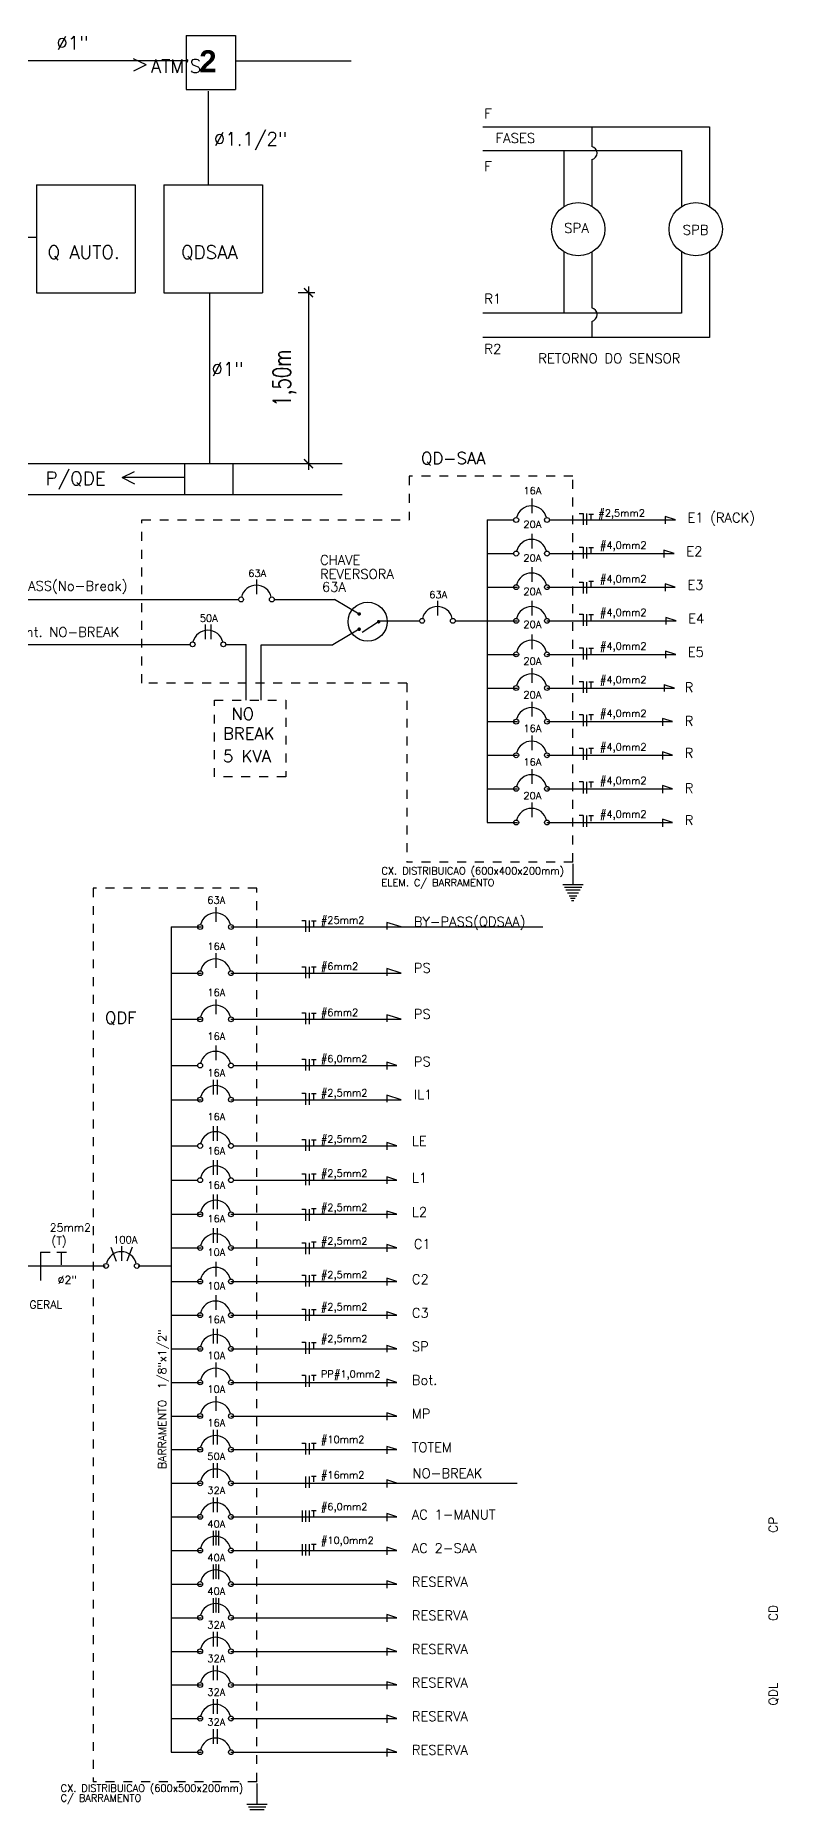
# Model space of a CAD drawing. Extents: x 16 to 124, y 36 to 90.
# Drawn here: x 29.9 to 38.24, y 68.25 to 88.2 of the extents above; entities that cross this region are included whole.
import ezdxf
from ezdxf.enums import TextEntityAlignment as Align

# ---------------------------------------------------------------- set-up
doc = ezdxf.new("R2010")
doc.units = 0
doc.header["$LTSCALE"] = 0.02
doc.header["$PDMODE"] = 2
doc.linetypes.add('HIDDEN', pattern=[0.375, 0.25, -0.125])
doc.linetypes.add('HIDDEN2', pattern=[0.1875, 0.125, -0.0625])
doc.layers.get('0').update_dxf_attribs({"linetype": 'CONTINUOUS'})
doc.layers.get('DEFPOINTS').update_dxf_attribs({"linetype": 'CONTINUOUS'})
for name, color, linetype in [('25FIACAO', 1, 'CONTINUOUS'), ('30-LUMINARIA', 5, 'CONTINUOUS'), ('3PLANO', 5, 'CONTINUOUS'), ('42-TEXTO', 1, 'CONTINUOUS'), ('AF-DADOS', 1, 'CONTINUOUS'), ('ARQUITETURA20', 1, 'CONTINUOUS'), ('CANALETA_NOVA', 2, 'CONTINUOUS'), ('DETALHES_CTR50', 2, 'CONTINUOUS'), ('ELETRICO35', 5, 'CONTINUOUS'), ('ELETRODUTO60', 2, 'CONTINUOUS'), ('ESQUADRIA-F', 6, 'CONTINUOUS'), ('MARGEM80', 6, 'CONTINUOUS'), ('TEXTO', 7, 'CONTINUOUS'), ('TEXTO_05', 2, 'CONTINUOUS'), ('TRACO', 1, 'HIDDEN')]:
    doc.layers.add(name, color=color, linetype=linetype)
doc.styles.add('COTAS', font='romans.shx', dxfattribs={"width": 0.75})
doc.styles.add('ROMANS', font='simplex.shx')
doc.styles.add('SANSSERIFBOLD', font='sasb____.pfb', dxfattribs={"height": 0.5})
doc.dimstyles.new('COTAS_50', dxfattribs={"dimscale": 50, "dimtxt": 0.002, "dimasz": 0.001, "dimexe": 0.0007, "dimexo": 0.004, "dimgap": 0.0015, "dimtad": 1, "dimzin": 0, "dimdsep": 46, "dimtxsty": 'COTAS', "dimblk1": 'ARCHTICK', "dimblk2": 'ARCHTICK', "dimsah": 1, "dimcen": 0.003, "dimdle": 0.0007, "dimaunit": 1, "dimadec": 0, "dimazin": 0, "dimtfac": 1, "dimtdec": 0, "dimtix": 1, "dimtmove": 0, "dimatfit": 3, "dimldrblk": 'ARCHTICK', "dimfxl": 1, "dimtolj": 1, "dimtzin": 0, "dimarcsym": 0})

# ---------------------------------------------------------------- blocks, each defined once
blk = doc.blocks.new('_ARCHTICK')
at = {"color": 0, "linetype": 'ByBlock', "const_width": 0.15}
blk.add_lwpolyline([(-0.5, -0.5), (0.5, 0.5)], dxfattribs=at)
blk = doc.blocks.new('*D39')
at = {"color": 0, "linetype": 'ByBlock'}
for p, q in [((30.521, 85.258), (30.709, 85.258)), ((30.639, 85.328), (30.639, 83.265)), ((30.615, 83.335), (30.569, 83.335))]:
    blk.add_line(p, q, dxfattribs=at)
at = {"layer": 'DEFPOINTS', "color": 0, "linetype": 'ByBlock'}
for p in [(30.121, 85.258), (30.639, 83.335), (31.015, 83.335)]:
    blk.add_point(p, dxfattribs=at)
at = {"color": 0, "linetype": 'ByBlock', "xscale": 0.1, "yscale": 0.1, "zscale": 0.1}
for p, rotation in [((30.639, 85.258), 90), ((30.639, 83.335), 270)]:
    blk.add_blockref('_ARCHTICK', p, dxfattribs=dict(at, rotation=rotation))
at = {"color": 0, "linetype": 'ByBlock', "insert": (30.37, 84.297), "char_height": 0.2, "attachment_point": 5, "rotation": 90, "style": 'COTAS'}
blk.add_mtext('\\A1;1,50m', dxfattribs=at)

msp = doc.modelspace()

# ---------------------------------------------------------------- linework, layer by layer
at = {"layer": '25FIACAO', "ltscale": 0.8}
for p, q in [((35.47164, 82.99309), (35.47164, 82.82826)), ((36.00555, 82.82399), (36.04829, 82.82399)), ((36.04829, 82.82399), (36.04829, 82.69591)), ((36.08865, 82.82399), (36.08865, 82.69591)), ((36.11477, 82.81715), (36.167, 82.81715)), ((36.13614, 82.81715), (36.13614, 82.75311)), ((35.47164, 82.59714), (35.47164, 82.4323)), ((36.00555, 82.44617), (36.04829, 82.44617)), ((36.04829, 82.44617), (36.04829, 82.31809)), ((36.08865, 82.44617), (36.08865, 82.31809)), ((36.11477, 82.44331), (36.167, 82.44331)), ((36.13614, 82.44331), (36.13614, 82.37926)), ((35.47164, 82.21914), (35.47164, 82.0543)), ((32.37985, 82.08126), (32.37985, 81.91643)), ((36.00555, 82.05193), (36.04829, 82.05193)), ((36.04829, 82.05193), (36.04829, 81.92385)), ((36.08865, 82.05193), (36.08865, 81.92385)), ((36.11477, 82.06279), (36.167, 82.06279)), ((36.13614, 82.06279), (36.13614, 81.99875)), ((34.41357, 81.84138), (34.41357, 81.67655)), ((35.47164, 81.84114), (35.47164, 81.6763)), ((36.00555, 81.69054), (36.04829, 81.69054)), ((36.04829, 81.69054), (36.04829, 81.56246)), ((36.08865, 81.69054), (36.08865, 81.56246)), ((36.11477, 81.68894), (36.167, 81.68894)), ((36.13614, 81.68894), (36.13614, 81.6249)), ((31.80279, 81.57637), (31.80279, 81.41153)), ((31.86771, 81.57637), (31.86771, 81.41153)), ((35.47164, 81.46314), (35.47164, 81.2983)), ((36.00555, 81.31254), (36.04829, 81.31254)), ((36.04829, 81.31254), (36.04829, 81.18446)), ((36.08865, 81.31254), (36.08865, 81.18446)), ((36.11477, 81.31094), (36.167, 81.31094)), ((36.13614, 81.31094), (36.13614, 81.2469)), ((35.47164, 81.08514), (35.47164, 80.9203)), ((36.00555, 80.93454), (36.04829, 80.93454)), ((36.04829, 80.93454), (36.04829, 80.80646)), ((36.08865, 80.93454), (36.08865, 80.80646)), ((36.11477, 80.93294), (36.167, 80.93294)), ((36.13614, 80.93294), (36.13614, 80.8689)), ((35.47164, 80.70714), (35.47164, 80.5423)), ((36.00555, 80.56539), (36.04829, 80.56539)), ((36.04829, 80.56157), (36.04829, 80.43349)), ((36.08865, 80.56157), (36.08865, 80.43349)), ((36.11477, 80.5638), (36.167, 80.5638)), ((36.13614, 80.5638), (36.13614, 80.49976)), ((35.47164, 80.32914), (35.47164, 80.1643)), ((36.00555, 80.18739), (36.04829, 80.18739)), ((36.04829, 80.18357), (36.04829, 80.05549)), ((36.08865, 80.18357), (36.08865, 80.05549)), ((36.11477, 80.1858), (36.167, 80.1858)), ((36.13614, 80.1858), (36.13614, 80.12176)), ((35.47164, 79.95114), (35.47164, 79.7863)), ((36.00555, 79.80939), (36.04829, 79.80939)), ((36.04829, 79.80557), (36.04829, 79.67749)), ((36.08865, 79.80557), (36.08865, 79.67749)), ((36.11477, 79.8078), (36.167, 79.8078)), ((36.13614, 79.8078), (36.13614, 79.74376)), ((35.47164, 79.57314), (35.47164, 79.4083)), ((36.00555, 79.43139), (36.04829, 79.43139)), ((36.04829, 79.42757), (36.04829, 79.29949)), ((36.08865, 79.42757), (36.08865, 79.29949)), ((36.11477, 79.4298), (36.167, 79.4298)), ((36.13614, 79.4298), (36.13614, 79.36576)), ((35.93403, 78.88439), (35.93403, 78.65101)), ((35.82249, 78.65178), (36.05137, 78.65178)), ((35.83867, 78.62208), (36.03388, 78.62208)), ((31.92082, 78.39861), (31.92082, 78.23377)), ((35.85565, 78.5909), (36.01553, 78.5909)), ((35.87344, 78.55824), (35.99629, 78.55824)), ((35.89123, 78.52557), (35.97706, 78.52557)), ((35.90659, 78.49736), (35.96045, 78.49736)), ((35.92034, 78.47212), (35.94559, 78.47212)), ((32.88826, 78.24764), (32.931, 78.24764)), ((32.931, 78.24764), (32.931, 78.11956)), ((32.97136, 78.24764), (32.97136, 78.11956)), ((32.99748, 78.24477), (33.04971, 78.24477)), ((33.01885, 78.24477), (33.01885, 78.18073)), ((31.92082, 77.87928), (31.92082, 77.71445)), ((32.88826, 77.72832), (32.931, 77.72832)), ((32.931, 77.72832), (32.931, 77.60023)), ((32.97136, 77.72832), (32.97136, 77.60023)), ((32.99748, 77.72545), (33.04971, 77.72545)), ((33.01885, 77.72545), (33.01885, 77.66141)), ((31.92082, 77.35996), (31.92082, 77.19512)), ((32.88826, 77.20899), (32.931, 77.20899)), ((32.931, 77.20899), (32.931, 77.08091)), ((32.97136, 77.20899), (32.97136, 77.08091)), ((32.99748, 77.20612), (33.04971, 77.20612)), ((33.01885, 77.20612), (33.01885, 77.14208)), ((31.92082, 76.84063), (31.92082, 76.6758)), ((32.88826, 76.68967), (32.931, 76.68967)), ((32.931, 76.68967), (32.931, 76.56158)), ((32.97136, 76.68967), (32.97136, 76.56158)), ((32.99748, 76.6868), (33.04971, 76.6868)), ((33.01885, 76.6868), (33.01885, 76.62276)), ((31.89264, 76.45606), (31.89264, 76.29123)), ((31.93773, 76.45606), (31.93773, 76.29123)), ((32.88826, 76.3051), (32.931, 76.3051)), ((32.931, 76.3051), (32.931, 76.17701)), ((32.97136, 76.3051), (32.97136, 76.17701)), ((32.99748, 76.30223), (33.04971, 76.30223)), ((33.01885, 76.30223), (33.01885, 76.23819)), ((31.89264, 75.93674), (31.89264, 75.7719)), ((31.93773, 75.93674), (31.93773, 75.7719)), ((32.88826, 75.78577), (32.931, 75.78577)), ((32.931, 75.78577), (32.931, 75.65769)), ((32.97136, 75.78577), (32.97136, 75.65769)), ((32.99748, 75.7829), (33.04971, 75.7829)), ((33.01885, 75.7829), (33.01885, 75.71886)), ((31.89264, 75.55217), (31.89264, 75.38734)), ((31.93773, 75.55217), (31.93773, 75.38734)), ((32.88826, 75.4012), (32.931, 75.4012)), ((32.931, 75.4012), (32.931, 75.27312)), ((32.97136, 75.4012), (32.97136, 75.27312)), ((32.99748, 75.39834), (33.04971, 75.39834)), ((33.01885, 75.39834), (33.01885, 75.3343)), ((31.89264, 75.1676), (31.89264, 75.00277)), ((31.93773, 75.1676), (31.93773, 75.00277)), ((32.99748, 75.01125), (33.04971, 75.01125)), ((33.01885, 75.01125), (33.01885, 74.94721)), ((32.88826, 75.00039), (32.931, 75.00039)), ((32.931, 75.00039), (32.931, 74.87231)), ((32.97136, 75.00039), (32.97136, 74.87231)), ((31.89264, 74.7896), (31.89264, 74.62477)), ((31.93773, 74.7896), (31.93773, 74.62477)), ((32.88826, 74.62239), (32.931, 74.62239)), ((32.931, 74.62239), (32.931, 74.49431)), ((32.97136, 74.62239), (32.97136, 74.49431)), ((32.99748, 74.63325), (33.04971, 74.63325)), ((33.01885, 74.63325), (33.01885, 74.56921)), ((29.95398, 74.51997), (29.95398, 74.19976)), ((29.95398, 74.51997), (30.06082, 74.51997)), ((30.13614, 74.51997), (30.24298, 74.51997)), ((30.18413, 74.51997), (30.18413, 74.37747)), ((30.74311, 74.573), (30.80192, 74.41901)), ((30.86276, 74.5873), (30.86276, 74.42246)), ((30.98241, 74.573), (30.92359, 74.41901)), ((31.92082, 74.4116), (31.92082, 74.24677)), ((32.88826, 74.261), (32.931, 74.261)), ((32.931, 74.261), (32.931, 74.13292)), ((32.97136, 74.261), (32.97136, 74.13292)), ((32.99748, 74.25941), (33.04971, 74.25941)), ((33.01885, 74.25941), (33.01885, 74.19537)), ((31.92082, 74.0336), (31.92082, 73.86877)), ((32.88826, 73.87594), (32.931, 73.87594)), ((32.931, 73.87594), (32.931, 73.74786)), ((32.97136, 73.87594), (32.97136, 73.74786)), ((32.99748, 73.87434), (33.04971, 73.87434)), ((33.01885, 73.87434), (33.01885, 73.8103)), ((31.89264, 73.6556), (31.89264, 73.49077)), ((31.93773, 73.6556), (31.93773, 73.49077)), ((32.88826, 73.505), (32.931, 73.505)), ((32.931, 73.505), (32.931, 73.37692)), ((32.97136, 73.505), (32.97136, 73.37692)), ((32.99748, 73.50341), (33.04971, 73.50341)), ((33.01885, 73.50341), (33.01885, 73.43937)), ((31.92082, 73.2776), (31.92082, 73.11277)), ((32.88826, 73.13586), (32.931, 73.13586)), ((32.931, 73.13204), (32.931, 73.00395)), ((32.97136, 73.13204), (32.97136, 73.00395)), ((32.99748, 73.13426), (33.04971, 73.13426)), ((33.01885, 73.13426), (33.01885, 73.07022)), ((31.92082, 72.8996), (31.92082, 72.73477)), ((31.89264, 72.5216), (31.89264, 72.35677)), ((31.93773, 72.5216), (31.93773, 72.35677)), ((32.88826, 72.371), (32.931, 72.371)), ((32.931, 72.371), (32.931, 72.24292)), ((32.97136, 72.371), (32.97136, 72.24292)), ((32.99748, 72.36941), (33.04971, 72.36941)), ((33.01885, 72.36941), (33.01885, 72.30537)), ((31.89264, 72.14607), (31.89264, 71.98123)), ((31.93773, 72.14607), (31.93773, 71.98123)), ((32.931, 71.99804), (32.931, 71.86995)), ((32.97136, 71.99804), (32.97136, 71.86995)), ((32.99748, 72.00026), (33.04971, 72.00026)), ((33.01885, 72.00026), (33.01885, 71.93622)), ((31.89264, 71.76154), (31.89264, 71.59671)), ((31.93773, 71.76154), (31.93773, 71.59671)), ((32.89064, 71.615), (32.89064, 71.48692)), ((32.931, 71.615), (32.931, 71.48692)), ((32.97136, 71.615), (32.97136, 71.48692)), ((32.99748, 71.61341), (33.04971, 71.61341)), ((33.01885, 71.61341), (33.01885, 71.54937)), ((31.89264, 71.38354), (31.89264, 71.21871)), ((31.92082, 71.3876), (31.92082, 71.22277)), ((31.95123, 71.38354), (31.95123, 71.21871)), ((32.89064, 71.237), (32.89064, 71.10892)), ((32.931, 71.237), (32.931, 71.10892)), ((32.97136, 71.237), (32.97136, 71.10892)), ((32.99748, 71.23541), (33.04971, 71.23541)), ((33.01885, 71.23541), (33.01885, 71.17137)), ((31.89264, 71.00554), (31.89264, 70.84071)), ((31.92082, 71.0096), (31.92082, 70.84477)), ((31.95123, 71.00554), (31.95123, 70.84071)), ((31.89264, 70.62754), (31.89264, 70.46271)), ((31.92082, 70.6316), (31.92082, 70.46677)), ((31.95123, 70.62754), (31.95123, 70.46271)), ((31.89264, 70.24954), (31.89264, 70.08471)), ((31.93773, 70.24954), (31.93773, 70.08471)), ((31.89264, 69.87154), (31.89264, 69.70671)), ((31.93773, 69.87154), (31.93773, 69.70671)), ((31.89264, 69.49354), (31.89264, 69.32871)), ((31.93773, 69.49354), (31.93773, 69.32871)), ((31.89264, 69.15659), (31.89264, 68.99175)), ((31.93773, 69.15659), (31.93773, 68.99175)), ((32.38322, 68.54517), (32.38322, 68.31179)), ((32.27168, 68.31256), (32.50055, 68.31256)), ((32.28785, 68.28287), (32.48307, 68.28287)), ((32.30483, 68.25169), (32.46471, 68.25169))]:
    msp.add_line(p, q, dxfattribs=at)
for centre in [(35.29768, 82.75184), (35.64334, 82.75184), (35.29768, 82.37384), (35.64334, 82.37384), (35.29768, 81.99584), (35.64334, 81.99584), (32.20589, 81.85796), (32.55155, 81.85796), (34.23961, 81.61808), (34.58527, 81.61808), (35.29768, 81.61784), (35.64334, 81.61784), (31.66129, 81.35307), (32.00695, 81.35307), (35.29768, 81.23984), (35.64334, 81.23984), (35.29768, 80.86184), (35.64334, 80.86184), (35.29768, 80.48384), (35.64334, 80.48384), (35.29768, 80.10584), (35.64334, 80.10584), (35.29768, 79.72784), (35.64334, 79.72784), (35.29768, 79.34984), (35.64334, 79.34984), (31.74686, 78.17531), (32.09252, 78.17531), (31.74686, 77.65598), (32.09252, 77.65598), (31.74686, 77.13666), (32.09252, 77.13666), (31.74686, 76.61733), (32.09252, 76.61733), (31.74686, 76.23276), (32.09252, 76.23276), (31.74686, 75.71344), (32.09252, 75.71344), (31.74686, 75.32887), (32.09252, 75.32887), (31.74686, 74.9443), (32.09252, 74.9443), (31.74686, 74.5663), (32.09252, 74.5663), (30.6888, 74.364), (31.03446, 74.364), (31.74686, 74.1883), (32.09252, 74.1883), (31.74686, 73.8103), (32.09252, 73.8103), (31.74686, 73.4323), (32.09252, 73.4323), (31.74686, 73.0543), (32.09252, 73.0543), (31.74686, 72.6763), (32.09252, 72.6763), (31.74686, 72.2983), (32.09252, 72.2983), (31.74686, 71.9203), (32.09252, 71.9203), (31.74686, 71.5423), (32.09252, 71.5423), (31.74686, 71.1643), (32.09252, 71.1643), (31.74686, 70.7863), (32.09252, 70.7863), (31.74686, 70.4083), (32.09252, 70.4083), (31.74686, 70.0303), (32.09252, 70.0303), (31.74686, 69.6523), (32.09252, 69.6523), (31.74686, 69.2743), (32.09252, 69.2743), (31.74686, 68.8963), (32.09252, 68.8963)]:
    msp.add_circle(centre, 0.02744, dxfattribs=at)
for centre in [(35.46947, 82.7386), (35.46947, 82.3606), (32.37768, 81.84472), (35.46947, 81.9826), (34.4114, 81.60484), (35.46947, 81.6046), (31.83308, 81.33983), (35.46947, 81.2266), (35.46947, 80.8486), (35.46947, 80.4706), (35.46947, 80.0926), (35.46947, 79.7146), (35.46947, 79.3366), (31.91865, 78.16207), (31.91865, 77.64274), (31.91865, 77.12342), (31.91865, 76.60409), (31.91865, 76.21952), (31.91865, 75.7002), (31.91865, 75.31563), (31.91865, 74.93106), (31.91865, 74.55306), (30.86059, 74.35076), (31.91865, 74.17506), (31.91865, 73.79706), (31.91865, 73.41906), (31.91865, 73.04106), (31.91865, 72.66306), (31.91865, 72.28506), (31.91865, 71.90706), (31.91865, 71.52906), (31.91865, 71.15106), (31.91865, 70.77306), (31.91865, 70.39506), (31.91865, 70.01706), (31.91865, 69.63906), (31.91865, 69.26106), (31.91865, 68.88306)]:
    msp.add_arc(centre, 0.1723, 13.407267, 166.459361, dxfattribs=at)
at = {"layer": '30-LUMINARIA'}
for centre in [(35.9941, 86.02166), (37.31448, 86.02166)]:
    msp.add_circle(centre, 0.3, dxfattribs=at)
at = {"layer": '3PLANO'}
for p, q in [((31.59014, 88.19919), (31.59014, 87.59279)), ((31.59014, 88.19919), (32.14416, 88.19919)), ((32.14416, 88.19919), (32.14416, 87.59279)), ((31.59014, 87.59279), (32.14416, 87.59279)), ((29.907, 86.52004), (29.907, 85.30724)), ((29.907, 86.52004), (31.01502, 86.52004)), ((31.01502, 86.52004), (31.01502, 85.30724)), ((31.33752, 86.52004), (31.33752, 85.30724)), ((31.33752, 86.52004), (32.44555, 86.52004)), ((32.44555, 86.52004), (32.44555, 85.30724)), ((29.907, 85.30724), (31.01502, 85.30724)), ((31.33752, 85.30724), (32.44555, 85.30724))]:
    msp.add_line(p, q, dxfattribs=at)
at = {"layer": 'AF-DADOS'}
msp.add_line((33.75142, 81.60695), (33.56845, 81.48515), dxfattribs=at)
at = {"layer": 'AF-DADOS', "const_width": 0.02}
for points in [[(33.52295, 81.69456, 1), (33.54295, 81.69456, 1)], [(33.74142, 81.60695, 1), (33.76142, 81.60695, 1)], [(33.52295, 81.52331, 1), (33.54295, 81.52331, 1)]]:
    msp.add_lwpolyline(points, format="xyb", close=True, dxfattribs=at)
at = {"layer": 'AF-DADOS'}
msp.add_circle((33.62855, 81.6077), 0.22, dxfattribs=at)
at = {"layer": 'CANALETA_NOVA'}
msp.add_line((30.67897, 74.36155), (28.76405, 74.36155), dxfattribs=at)
at = {"layer": 'ELETRODUTO60', "ltscale": 0.8}
for p, q in [((36.97119, 82.78881), (36.97119, 82.70856)), ((37.08698, 82.75184), (36.97119, 82.78881)), ((34.97245, 82.75184), (35.27024, 82.75184)), ((35.67077, 82.75184), (37.08698, 82.75184)), ((36.9581, 82.41081), (36.9581, 82.33056)), ((37.07389, 82.37384), (36.9581, 82.41081)), ((34.97245, 82.37384), (35.27024, 82.37384)), ((35.67077, 82.37384), (37.07389, 82.37384)), ((34.97245, 81.99584), (35.31042, 81.99584)), ((35.64125, 81.99584), (37.08535, 81.99584)), ((36.96956, 82.03281), (36.96956, 81.95256)), ((37.08535, 81.99584), (36.96956, 82.03281)), ((29.33618, 81.85796), (32.17898, 81.85796)), ((32.57898, 81.85796), (33.254, 81.85796)), ((33.53295, 81.6921), (33.254, 81.85796)), ((33.76142, 81.61808), (34.09479, 81.61808)), ((34.09479, 81.61808), (34.21218, 81.61808)), ((34.61271, 81.61808), (34.97245, 81.61808)), ((34.97245, 81.61784), (35.31042, 81.61784)), ((35.64125, 81.61784), (37.09559, 81.61784)), ((36.9798, 81.65481), (36.9798, 81.57456)), ((37.09559, 81.61784), (36.9798, 81.65481)), ((33.53295, 81.52331), (33.2373, 81.34751)), ((29.30579, 81.35307), (31.63386, 81.35307)), ((32.03439, 81.35307), (32.26227, 81.35307)), ((32.26227, 80.72457), (32.26227, 81.35307)), ((32.43008, 80.72457), (32.43008, 81.34751)), ((32.43008, 81.34751), (33.2373, 81.34751)), ((34.97245, 81.23984), (35.31042, 81.23984)), ((35.64125, 81.23984), (37.08996, 81.23984)), ((36.97417, 81.27681), (36.97417, 81.19656)), ((37.08996, 81.23984), (36.97417, 81.27681)), ((34.97245, 80.86184), (35.31042, 80.86184)), ((35.64125, 80.86184), (37.07732, 80.86184)), ((36.96153, 80.90263), (36.96153, 80.82238)), ((37.07732, 80.86184), (36.96153, 80.89881)), ((34.97245, 80.48384), (35.31042, 80.48384)), ((35.64125, 80.48384), (37.05542, 80.48384)), ((37.05542, 80.48384), (36.93963, 80.52081)), ((36.93963, 80.51699), (36.93963, 80.43674)), ((34.97245, 80.10584), (35.31042, 80.10584)), ((35.64125, 80.10584), (37.05542, 80.10584)), ((37.05542, 80.10584), (36.93963, 80.14281)), ((36.93963, 80.13899), (36.93963, 80.05874)), ((34.97245, 79.72784), (35.31042, 79.72784)), ((35.64125, 79.72784), (37.05542, 79.72784)), ((37.05542, 79.72784), (36.93963, 79.76481)), ((36.93963, 79.76099), (36.93963, 79.68074)), ((34.97245, 79.34984), (35.31042, 79.34984)), ((35.64125, 79.34984), (37.05542, 79.34984)), ((37.05542, 79.34984), (36.93963, 79.38681)), ((36.93963, 79.38299), (36.93963, 79.30274)), ((33.84217, 78.22674), (33.84217, 78.14649)), ((34.00325, 78.17531), (33.84217, 78.22674)), ((31.42164, 78.17531), (31.75961, 78.17531)), ((32.09044, 78.17531), (35.59642, 78.17531)), ((31.42164, 77.65598), (31.75961, 77.65598)), ((32.09044, 77.65598), (34.00325, 77.65598)), ((34.00325, 77.65598), (33.84217, 77.70741)), ((33.84217, 77.70741), (33.84217, 77.62716)), ((31.42164, 77.13666), (31.75961, 77.13666)), ((32.09044, 77.13666), (34.00325, 77.13666)), ((33.84217, 77.18809), (33.84217, 77.10784)), ((34.00325, 77.13666), (33.84217, 77.18809)), ((31.42164, 76.61733), (31.71943, 76.61733)), ((32.11996, 76.61733), (33.95796, 76.61733)), ((33.84217, 76.6543), (33.84217, 76.57405)), ((33.95796, 76.61733), (33.84217, 76.6543)), ((31.42164, 76.23276), (31.75961, 76.23276)), ((32.09044, 76.23276), (34.00325, 76.23276)), ((34.00325, 76.23276), (33.84217, 76.2842)), ((33.84217, 76.2842), (33.84217, 76.20395)), ((31.42164, 75.71344), (31.71943, 75.71344)), ((32.11996, 75.71344), (33.95796, 75.71344)), ((33.95796, 75.71344), (33.84217, 75.75041)), ((33.84217, 75.75041), (33.84217, 75.67016)), ((31.42164, 75.32887), (31.71943, 75.32887)), ((32.11996, 75.32887), (33.95796, 75.32887)), ((33.95796, 75.32887), (33.84217, 75.36584)), ((33.84217, 75.36584), (33.84217, 75.28559)), ((31.42164, 74.9443), (31.75961, 74.9443)), ((32.09044, 74.9443), (33.95796, 74.9443)), ((33.95796, 74.9443), (33.84217, 74.98127)), ((33.84217, 74.98127), (33.84217, 74.90102)), ((31.42164, 74.5663), (31.75961, 74.5663)), ((32.09044, 74.5663), (33.95796, 74.5663)), ((33.95796, 74.5663), (33.84217, 74.60327)), ((33.84217, 74.60327), (33.84217, 74.52302)), ((31.05021, 74.364), (31.42164, 74.364)), ((33.95796, 74.1883), (33.84217, 74.22527)), ((33.84217, 74.22527), (33.84217, 74.14502)), ((31.42164, 74.1883), (31.75961, 74.1883)), ((32.09044, 74.1883), (33.95796, 74.1883)), ((31.42164, 73.8103), (31.75961, 73.8103)), ((32.09044, 73.8103), (33.95796, 73.8103)), ((33.84217, 73.85109), (33.84217, 73.77084)), ((33.95796, 73.8103), (33.84217, 73.84727)), ((31.42164, 73.4323), (31.75961, 73.4323)), ((32.09044, 73.4323), (33.95796, 73.4323)), ((33.84217, 73.47309), (33.84217, 73.39284)), ((33.95796, 73.4323), (33.84217, 73.46927)), ((31.42164, 73.0543), (31.75961, 73.0543)), ((32.09044, 73.0543), (33.95796, 73.0543)), ((33.95796, 73.0543), (33.84217, 73.09127)), ((33.84217, 73.08745), (33.84217, 73.00721)), ((31.42164, 72.6763), (31.75961, 72.6763)), ((32.09044, 72.6763), (33.95796, 72.6763)), ((33.95796, 72.6763), (33.84217, 72.71327)), ((33.84217, 72.70945), (33.84217, 72.62921)), ((31.42164, 72.2983), (31.75961, 72.2983)), ((32.09044, 72.2983), (33.95796, 72.2983)), ((33.95796, 72.2983), (33.84217, 72.33527)), ((33.84217, 72.33145), (33.84217, 72.25121)), ((31.42164, 71.9203), (31.75961, 71.9203)), ((32.09044, 71.9203), (35.30729, 71.9203)), ((33.95796, 71.9203), (33.84217, 71.95727)), ((33.84217, 71.95345), (33.84217, 71.87321)), ((31.42164, 71.5423), (31.75961, 71.5423)), ((32.09044, 71.5423), (33.95796, 71.5423)), ((33.95796, 71.5423), (33.84217, 71.57927)), ((33.84217, 71.57545), (33.84217, 71.49521)), ((31.42164, 71.1643), (31.75961, 71.1643)), ((32.09044, 71.1643), (33.95796, 71.1643)), ((33.95796, 71.1643), (33.84217, 71.20127)), ((33.84217, 71.19745), (33.84217, 71.11721)), ((33.95796, 70.7863), (33.84217, 70.82327)), ((33.84217, 70.81945), (33.84217, 70.73921)), ((31.42164, 70.7863), (31.75961, 70.7863)), ((32.09044, 70.7863), (33.95796, 70.7863)), ((33.95796, 70.4083), (33.84217, 70.44527)), ((33.84217, 70.44145), (33.84217, 70.36121)), ((31.42164, 70.4083), (31.75961, 70.4083)), ((32.09044, 70.4083), (33.95796, 70.4083)), ((31.42164, 70.0303), (31.75961, 70.0303)), ((32.09044, 70.0303), (33.95796, 70.0303)), ((33.95796, 70.0303), (33.84217, 70.06727)), ((33.84217, 70.06345), (33.84217, 69.98321)), ((31.42164, 69.6523), (31.75961, 69.6523)), ((32.09044, 69.6523), (33.95796, 69.6523)), ((33.95796, 69.6523), (33.84217, 69.68927)), ((33.84217, 69.68545), (33.84217, 69.60521)), ((31.42164, 69.2743), (31.75961, 69.2743)), ((32.09044, 69.2743), (33.95796, 69.2743)), ((33.95796, 69.2743), (33.84217, 69.31127)), ((33.84217, 69.30745), (33.84217, 69.22721)), ((31.42164, 68.8963), (31.75961, 68.8963)), ((32.09044, 68.8963), (33.95796, 68.8963)), ((33.95796, 68.8963), (33.84217, 68.93327)), ((33.84217, 68.92945), (33.84217, 68.84921))]:
    msp.add_line(p, q, dxfattribs=at)
at = {"layer": 'ESQUADRIA-F'}
for p, q in [((34.92315, 87.17073), (37.46771, 87.17073)), ((36.14732, 87.17073), (36.14732, 86.95074)), ((37.46771, 87.17073), (37.46771, 86.27957)), ((34.92315, 86.90415), (37.15429, 86.90415)), ((35.8339, 86.90415), (35.8339, 86.2753)), ((36.14732, 86.80412), (36.14732, 86.27957)), ((37.15429, 86.90415), (37.15429, 86.2753)), ((35.8339, 85.76801), (35.8339, 85.07712)), ((36.14732, 85.76374), (36.14732, 85.13801)), ((37.15429, 85.76801), (37.15429, 85.07712)), ((37.46771, 85.76374), (37.46771, 84.80388)), ((37.15429, 85.07712), (34.92315, 85.07712)), ((36.14732, 84.98473), (36.14732, 84.80388)), ((37.46771, 84.80388), (34.92315, 84.80388))]:
    msp.add_line(p, q, dxfattribs=at)
for centre, radius, start, end in [((36.13072, 86.87743), 0.07517, 282.761081, 77.238919), ((36.12725, 85.06137), 0.07923, 284.680956, 75.319044)]:
    msp.add_arc(centre, radius, start, end, dxfattribs=at)
at = {"layer": 'MARGEM80', "color": 4, "ltscale": 0.8}
for p, q in [((34.97245, 82.75184), (34.97245, 79.34984)), ((31.42164, 78.17531), (31.42164, 68.8963))]:
    msp.add_line(p, q, dxfattribs=at)
at = {"layer": 'TEXTO_05'}
for p, q in [((29.22266, 87.91796), (31.59014, 87.91796)), ((31.13916, 87.86745), (30.99899, 87.93658)), ((31.13916, 87.86745), (30.99899, 87.79762)), ((32.14416, 87.91435), (33.44422, 87.91435)), ((31.83692, 87.57426), (31.83692, 86.52004)), ((29.5845, 85.93085), (29.907, 85.93085)), ((31.85554, 83.38466), (31.85554, 85.30724)), ((22.08032, 83.38466), (33.34036, 83.38466)), ((31.57083, 83.38466), (31.57083, 83.03801)), ((32.11313, 83.38466), (32.11313, 83.03801)), ((30.86834, 83.22834), (31.00851, 83.29818)), ((30.86834, 83.22834), (31.00851, 83.15922)), ((31.57083, 83.22834), (30.86834, 83.22834)), ((22.08032, 83.03801), (33.34036, 83.03801))]:
    msp.add_line(p, q, dxfattribs=at)
at = {"layer": 'TRACO', "linetype": 'HIDDEN2'}
for p, q in [((35.93403, 83.24445), (34.09479, 83.24445)), ((34.09479, 83.24445), (34.09479, 82.75164)), ((35.93403, 78.90317), (35.93403, 83.24445)), ((31.09204, 80.91641), (31.09204, 82.75164)), ((31.09204, 82.75164), (34.09479, 82.75164)), ((34.06847, 80.91641), (31.09204, 80.91641)), ((34.06847, 80.91641), (34.06847, 78.90317)), ((35.93403, 78.90317), (34.06847, 78.90317)), ((30.54397, 78.61061), (30.54397, 68.56396)), ((32.38322, 78.61061), (30.54397, 78.61061)), ((32.38322, 68.56396), (32.38322, 78.61061)), ((32.38322, 68.56396), (30.54397, 68.56396))]:
    msp.add_line(p, q, dxfattribs=at)
msp.add_lwpolyline([(31.90565, 79.86155), (31.90565, 80.72578), (32.70855, 80.72578), (32.70855, 79.86155)], close=True, dxfattribs=at)

# ---------------------------------------------------------------- texts
at = {"layer": '25FIACAO', "ltscale": 0.8, "style": 'ROMANS'}
for s, height, p in [('16A', 0.081, (35.37827, 83.04065)), ('#2,5mm2 ', 0.081, (36.21972, 82.78872)), ('E1 (RACK)', 0.108, (37.22215, 82.72383)), ('20A', 0.081, (35.37827, 82.66265)), ('#4,0mm2 ', 0.081, (36.23819, 82.42719)), ('E2', 0.108, (37.20906, 82.34583)), ('63A', 0.081, (32.28648, 82.11151)), ('CHAVE ', 0.108, (33.0931, 82.24812)), ('REVERSORA', 0.108, (33.0931, 82.08978)), ('20A', 0.081, (35.37827, 82.28384)), ('BY-PASS(No-Break)', 0.108, (29.41517, 81.95619)), ('63A', 0.108, (33.11521, 81.94508)), ('20A', 0.081, (35.37827, 81.90665)), ('#4,0mm2 ', 0.081, (36.23819, 82.04919)), ('E3', 0.108, (37.22052, 81.96783)), ('63A', 0.081, (34.32021, 81.87163)), ('50A', 0.081, (31.74189, 81.60662)), ('20A', 0.081, (35.37827, 81.53674)), ('#4,0mm2 ', 0.081, (36.23819, 81.67143)), ('E4', 0.108, (37.23075, 81.58983)), ('Aliment. NO-BREAK', 0.108, (29.40759, 81.4372)), ('#4,0mm2 ', 0.081, (36.23819, 81.29319)), ('20A', 0.081, (35.37827, 81.12342)), ('E5', 0.108, (37.22512, 81.21183)), ('#4,0mm2 ', 0.081, (36.23819, 80.91519)), ('20A', 0.081, (35.37827, 80.74542)), ('R', 0.108, (37.19059, 80.81548)), ('#4,0mm2 ', 0.081, (36.23819, 80.53719)), ('16A', 0.081, (35.37827, 80.36742)), ('R', 0.108, (37.19059, 80.43748)), ('#4,0mm2 ', 0.081, (36.23819, 80.15919)), ('16A', 0.081, (35.37827, 79.98942)), ('R', 0.108, (37.19059, 80.07783)), ('#4,0mm2 ', 0.081, (36.23819, 79.78119)), ('20A', 0.081, (35.37827, 79.61142)), ('R', 0.108, (37.19059, 79.68148)), ('#4,0mm2 ', 0.081, (36.23819, 79.40319)), ('R', 0.108, (37.19059, 79.32183)), ('CX. DISTRIBUICAO (600x400x200mm)', 0.081, (33.78304, 78.7658)), ('ELEM. C/ BARRAMENTO', 0.081, (33.78304, 78.63238)), ('63A', 0.081, (31.82746, 78.43688)), ('#25mm2 ', 0.081, (33.10243, 78.21219)), ('BY-PASS(QDSAA)', 0.108, (34.14686, 78.18024)), ('16A', 0.081, (31.82746, 77.91756)), ('#6mm2 ', 0.081, (33.10243, 77.69287)), ('PS', 0.108, (34.14686, 77.66092)), ('16A', 0.081, (31.82746, 77.39823)), ('#6mm2 ', 0.081, (33.10243, 77.17354)), ('PS', 0.108, (34.14686, 77.14159)), ('16A', 0.081, (31.82746, 76.90614)), ('#6,0mm2 ', 0.081, (33.10243, 76.65422)), ('PS', 0.108, (34.14686, 76.60781)), ('16A', 0.081, (31.82746, 76.49434)), ('#2,5mm2 ', 0.081, (33.10243, 76.26965)), ('IL1', 0.108, (34.14686, 76.2377)), ('16A', 0.081, (31.82746, 76.00225)), ('#2,5mm2 ', 0.081, (33.10243, 75.75032)), ('LE', 0.108, (34.12468, 75.71424)), ('16A', 0.081, (31.82746, 75.61768)), ('#2,5mm2 ', 0.081, (33.10243, 75.36575)), ('L1', 0.108, (34.12468, 75.30086)), ('16A', 0.081, (31.82746, 75.2323)), ('#2,5mm2 ', 0.081, (33.10243, 74.98119)), ('L2', 0.108, (34.12468, 74.91629)), ('25mm2', 0.09, (30.05633, 74.7497)), ('16A', 0.081, (31.82746, 74.8543)), ('(T)', 0.09, (30.07627, 74.60103)), ('100A', 0.081, (30.76939, 74.61755)), ('#2,5mm2 ', 0.081, (33.10243, 74.60319)), ('C1', 0.108, (34.14686, 74.55678)), ('10A', 0.081, (31.82746, 74.47712)), ('%%C2"', 0.09, (30.14497, 74.16104)), ('#2,5mm2 ', 0.081, (33.10243, 74.22519)), ('C2', 0.108, (34.12468, 74.16029)), ('10A', 0.081, (31.82746, 74.09912)), ('VAI AO QUADRO GERAL ', 0.09, (28.83194, 73.88382)), ('#2,5mm2 ', 0.081, (33.10243, 73.86365)), ('C3', 0.108, (34.12468, 73.78229)), ('16A', 0.081, (31.82746, 73.7203)), ('#2,5mm2 ', 0.081, (33.10243, 73.50593)), ('SP', 0.108, (34.12468, 73.40429)), ('10A', 0.081, (31.82746, 73.31588)), ('10A', 0.081, (31.82746, 72.93788)), ('PP#1,0mm2 ', 0.081, (33.10243, 73.10765)), ('Bot.', 0.108, (34.12468, 73.02629)), ('16A', 0.081, (31.82746, 72.55988)), ('MP', 0.108, (34.12468, 72.64829)), ('#10mm2 ', 0.081, (33.10243, 72.37193)), ('50A', 0.081, (31.82746, 72.18188)), ('TOTEM', 0.108, (34.12468, 72.27029)), ('#16mm2 ', 0.081, (33.10243, 71.97365)), ('NO-BREAK', 0.108, (34.13257, 71.97878)), ('32A', 0.081, (31.82746, 71.79982)), ('#6,0mm2 ', 0.081, (33.10243, 71.61593)), ('AC 1-MANUT', 0.108, (34.12468, 71.51429)), ('40A', 0.081, (31.82746, 71.42182)), ('#10,0mm2 ', 0.081, (33.10243, 71.23793)), ('AC 2-SAA', 0.108, (34.12468, 71.13629)), ('40A', 0.081, (31.82746, 71.04382)), ('RESERVA', 0.108, (34.12468, 70.75829)), ('40A', 0.081, (31.82746, 70.66582)), ('RESERVA', 0.108, (34.12468, 70.38029)), ('32A', 0.081, (31.82746, 70.28782)), ('RESERVA', 0.108, (34.12468, 70.00229)), ('32A', 0.081, (31.82746, 69.90982)), ('RESERVA', 0.108, (34.12468, 69.62429)), ('32A', 0.081, (31.82746, 69.53182)), ('32A', 0.081, (31.82746, 69.19486)), ('RESERVA', 0.108, (34.12468, 69.24629)), ('RESERVA', 0.108, (34.12468, 68.86829)), ('CX. DISTRIBUICAO (600x500x200mm)', 0.081, (30.17838, 68.45162)), ('C/ BARRAMENTO', 0.081, (30.17838, 68.33997))]:
    msp.add_text(s, height=height, dxfattribs=at).set_placement(p)
msp.add_text('BARRAMENTO  1/8"x1/2"', height=0.09, rotation=90, dxfattribs=at).set_placement((31.3642, 72.07989))
at = {"layer": '42-TEXTO', "style": 'ROMANS'}
for s, height, p in [('F', 0.10903, (34.93896, 87.26689)), ('FASES', 0.109031, (35.06656, 86.99058)), ('F', 0.10903, (34.93896, 86.67177)), ('SPA', 0.109031, (35.83728, 85.97991)), ('SPB', 0.109031, (37.1683, 85.95865)), ('R1', 0.109031, (34.93896, 85.18398)), ('R2', 0.109031, (34.93896, 84.62075)), ('RETORNO DO SENSOR', 0.1090313, (35.54508, 84.51448))]:
    msp.add_text(s, height=height, dxfattribs=at).set_placement(p)
at = {"layer": 'ARQUITETURA20', "style": 'ROMANS'}
for s, p in [('Ø1"', (30.13076, 88.04112)), ("ATM'S", (31.19187, 87.78077)), ('Ø1.1/2"', (31.90023, 86.96045)), ('Q AUTO.', (30.03142, 85.68773)), ('QDSAA', (31.53217, 85.68773)), ('Ø1"', (31.87358, 84.37406)), ('P/QDE', (30.0088, 83.14459))]:
    msp.add_text(s, height=0.150015, dxfattribs=at).set_placement(p)
at = {"layer": 'DETALHES_CTR50', "style": 'SANSSERIFBOLD'}
msp.add_text('2', height=0.25, dxfattribs=at).set_placement((31.73667, 87.90818), align=Align.MIDDLE_LEFT)
at = {"layer": 'ELETRICO35', "ltscale": 0.6, "style": 'ROMANS'}
for s, p in [('QD-SAA', (34.22857, 83.37823)), ('NO', (32.09729, 80.50417)), ('BREAK', (32.00325, 80.28296)), ('5 KVA', (32.00325, 80.02816)), ('QDF', (30.67775, 77.08715))]:
    msp.add_text(s, height=0.135, dxfattribs=at).set_placement(p)
at = {"layer": 'TEXTO', "style": 'ROMANS'}
for s, p in [('CP', (38.23508, 71.36269)), ('CD', (38.23508, 70.37219)), ('QDL', (38.23508, 69.42068))]:
    msp.add_text(s, height=0.1, rotation=90, dxfattribs=at).set_placement(p)

# ---------------------------------------------------------------- dimensions: what is measured, and where the dimension line sits
at = {"layer": 'ARQUITETURA20'}
dim = msp.add_linear_dim(base=(32.96414, 83.38466), p1=(32.44555, 85.30724), p2=(33.34036, 83.38466), angle=90, text='1,50m', dimstyle='COTAS_50', override={"dimscale": 100}, dxfattribs=at)
dim.commit()
dim.dimension.update_dxf_attribs({"geometry": '*D39', "text_midpoint": (32.6951, 84.34595), "insert": (2.3249, 0.04943)})

doc.saveas('drawing.dxf')
